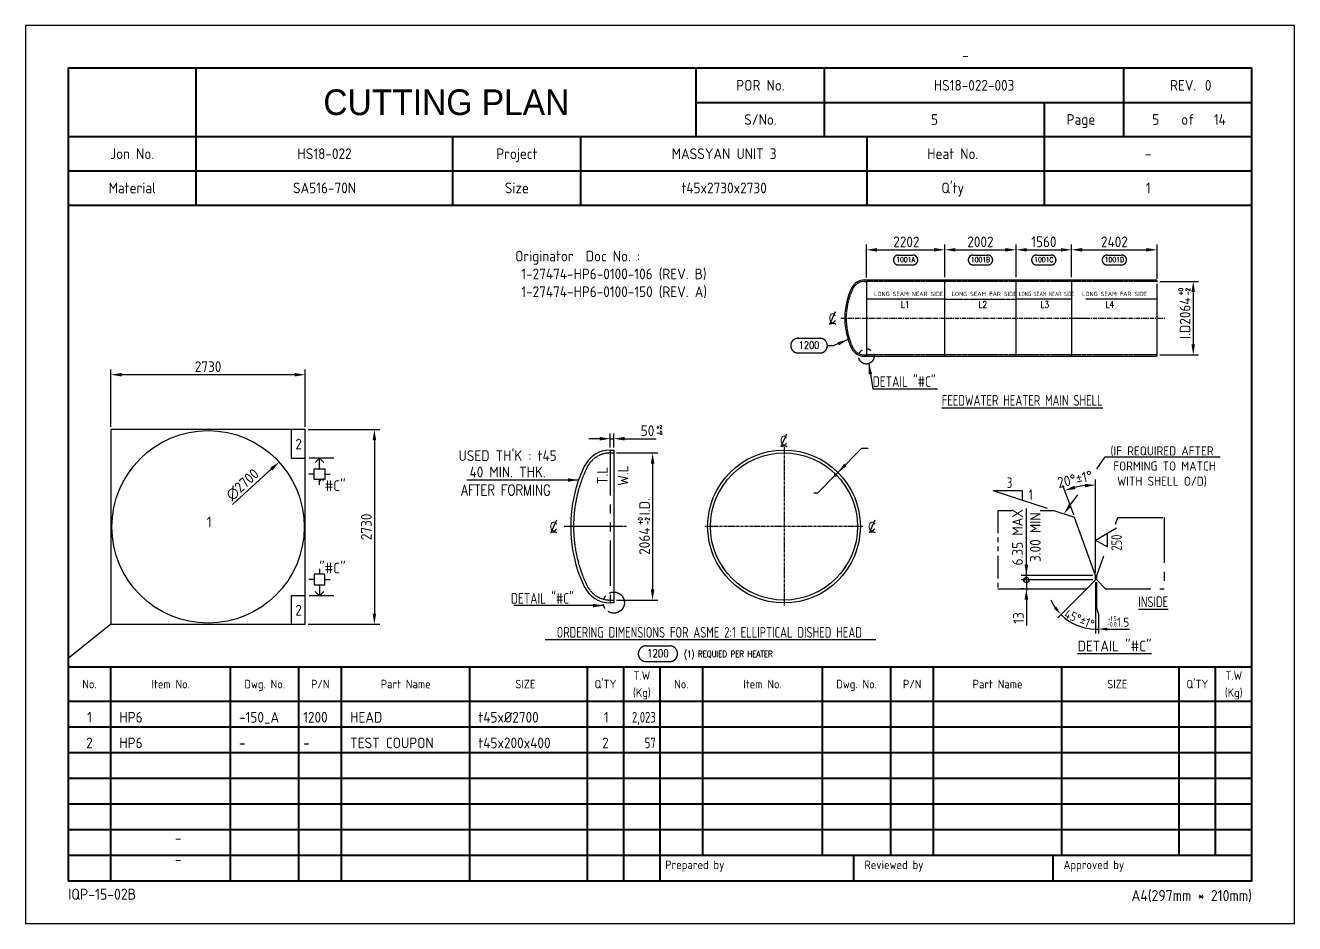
# Model space of a CAD drawing. Header units: millimetres. Extents: x -47360 to 661737, y -45870 to 354580.
# Drawn here: x 80000 to 97820, y 40000 to 52600 of the extents above; entities that cross this region are included whole.
import ezdxf
from ezdxf.enums import TextEntityAlignment as Align

# ---------------------------------------------------------------- set-up
doc = ezdxf.new("R2010")
doc.units = ezdxf.units.MM
doc.header["$LTSCALE"] = 10
for name, pattern in [('CENTER', [2, 1.25, -0.25, 0.25, -0.25]), ('CONT', [1, 1, 0]), ('DASHED', [0.75, 0.5, -0.25]), ('PHANTOM', [63.5, 31.75, -6.35, 6.35, -6.35, 6.35, -6.35])]:
    doc.linetypes.add(name, pattern=pattern)
for name, color, linetype in [('01_1  045xØ2700', 7, 'Continuous'), ('02_2  045x400x200', 7, 'Continuous'), ('11', 2, 'Continuous'), ('12', 1, 'CENTER'), ('13', 4, 'PHANTOM'), ('14', 3, 'DASHED'), ('15', 7, 'Continuous'), ('17', 7, 'Continuous'), ('GEN-ANN', 7, 'CONT'), ('GEN-TXT', 7, 'CONT'), ('N05_1  045x2730x2730', 7, 'Continuous'), ('T', 2, 'Continuous')]:
    doc.layers.add(name, color=color, linetype=linetype)
doc.layers.add('PAGE', color=9, linetype='Continuous', plot=False)
doc.layers.add('TITLE', color=15, linetype='Continuous', lineweight=40)
doc.styles.add('FRACTION', font='romans.shx', dxfattribs={"bigfont": 'FRACTION.shx'})
doc.styles.add('SIMPLEX', font='romans.shx', dxfattribs={"width": 0.8})
doc.styles.get("Standard").update_dxf_attribs({"font": 'isocp2.shx', "bigfont": 'whgtxt.shx'})
doc.dimstyles.new('ISO-25', dxfattribs={"dimscale": 60, "dimtxt": 2.5, "dimasz": 2.5, "dimexe": 1.25, "dimexo": 0.625, "dimtad": 1, "dimdec": 0, "dimdsep": 46, "dimtxsty": 'Standard', "dimcen": 2.5, "dimclrt": 2, "dimadec": 0, "dimazin": 0, "dimtfac": 1, "dimtdec": 0, "dimtmove": 0, "dimatfit": 3, "dimfxl": 1, "dimarcsym": 0})
doc.dimstyles.new('ISO-25 x2', dxfattribs={"dimscale": 60, "dimtxt": 2.5, "dimasz": 2.5, "dimexe": 1.25, "dimexo": 0.625, "dimtad": 1, "dimdec": 0, "dimlfac": 2, "dimdsep": 46, "dimtxsty": 'Standard', "dimcen": 2.5, "dimclrt": 2, "dimadec": 0, "dimazin": 0, "dimtfac": 1, "dimtdec": 0, "dimtmove": 0, "dimatfit": 3, "dimfxl": 1, "dimarcsym": 0})

# ---------------------------------------------------------------- blocks, each defined once
blk = doc.blocks.new('CP00')
at = {"layer": 'PAGE'}
blk.add_line((20, 70), (10, 62), dxfattribs=at)
blk.add_lwpolyline([(0, 0), (297, 0), (297, 210), (0, 210)], close=True, dxfattribs=at)
at = {"layer": 'TITLE'}
for p, q in [((40, 184), (40, 200)), ((157, 184), (157, 200)), ((10, 184), (287, 184)), ((10, 168), (287, 168)), ((10, 60), (287, 60)), ((148.5, 16), (287, 16))]:
    blk.add_line(p, q, dxfattribs=at)
at = {"layer": 'TITLE', "color": 8}
for p, q in [((187, 184), (187, 200)), ((257, 184), (257, 192)), ((40, 168), (40, 184)), ((130, 168), (130, 184)), ((238.5, 168), (238.5, 184)), ((10, 176), (287, 176)), ((20, 10), (20, 60)), ((48, 10), (48, 60)), ((64, 10), (64, 60)), ((74, 10), (74, 60)), ((104, 10), (104, 60)), ((131.5, 10), (131.5, 60)), ((140, 10), (140, 60)), ((158.5, 16), (158.5, 60)), ((186.5, 16), (186.5, 60)), ((202.5, 16), (202.5, 60)), ((212.5, 16), (212.5, 60)), ((242.5, 16), (242.5, 60)), ((270, 16), (270, 60)), ((278.5, 16), (278.5, 60)), ((10, 52), (287, 52)), ((10, 46), (287, 46)), ((10, 40), (287, 40)), ((10, 34), (287, 34)), ((10, 28), (287, 28)), ((10, 22), (287, 22)), ((10, 16), (148.5, 16)), ((193.8, 16), (193.8, 10)), ((240.4, 16), (240.4, 10))]:
    blk.add_line(p, q, dxfattribs=at)
at = {"layer": 'TITLE', "color": 9}
for p, q in [((257, 192), (257, 200)), ((157, 192), (287, 192)), ((238.5, 184), (238.5, 192)), ((100, 168), (100, 184)), ((197, 168), (197, 184)), ((148.5, 10), (148.5, 60))]:
    blk.add_line(p, q, dxfattribs=at)
at = {"layer": 'TITLE', "color": 15}
blk.add_lwpolyline([(10, 10), (287, 10), (287, 200), (10, 200)], close=True, dxfattribs=at)
at = {"layer": 'PAGE', "color": 2}
blk.add_attdef('ATT_NESTINGPLANNO', text='', height=2.5, dxfattribs=at).set_placement((220, 203), align=Align.MIDDLE_CENTER)
for tag, p in [('ATT_OWNERITEMNO', (35, 7.09)), ('ATT_PARTNAME', (35, 2.09))]:
    blk.add_attdef(tag, text='', height=2.5, dxfattribs=at).set_placement(p, align=Align.MIDDLE_LEFT)
at = {"layer": 'TITLE', "color": 2}
for s, height, p in [('POR No.', 2.5, (172, 196)), ('S/No.', 2.5, (172, 188)), ('Page', 2.5, (247, 188)), ('of', 2.5, (272, 188)), ('Jon No.', 2.5, (25, 180)), ('Project', 2.5, (115, 180)), ('Heat No.', 2.5, (217, 180)), ('-', 2.5, (262.75, 180)), ('Material', 2.5, (25, 172)), ('Size', 2.5, (115, 172)), ("Q'ty", 2.5, (217, 172)), ('No.', 2, (15, 56)), ('Item No.', 2, (34, 56)), ('Dwg. No.', 2, (56, 56)), ('P/N', 2, (69, 56)), ('Part Name', 2, (89, 56)), ('SIZE', 2, (117, 56)), ("Q'TY", 2, (135.75, 56)), ('T.W', 2, (144.25, 58)), ('No.', 2, (153.5, 56)), ('Item No.', 2, (172.5, 56)), ('Dwg. No.', 2, (194.5, 56)), ('P/N', 2, (207.5, 56)), ('Part Name', 2, (227.5, 56)), ('SIZE', 2, (255.5, 56)), ("Q'TY", 2, (274.25, 56)), ('T.W', 2, (282.75, 58)), ('(Kg)', 2, (144.25, 54)), ('(Kg)', 2, (282.75, 54))]:
    blk.add_text(s, height=height, dxfattribs=at).set_placement(p, align=Align.MIDDLE_CENTER)
blk.add_text('REV.', height=2.5, dxfattribs=at).set_placement((274, 196), align=Align.MIDDLE_RIGHT)
blk.add_text('0', height=2.5, dxfattribs=at).set_placement((276, 196), align=Align.MIDDLE_LEFT)
for s, height, p in [('Prepared by', 2, (149.73, 12.75)), ('Reviewed by', 2, (196.33, 12.75)), ('Approved by', 2, (242.93, 12.75)), ('IQP-15-02B', 2.594, (10, 5.57))]:
    blk.add_text(s, height=height, dxfattribs=at).set_placement(p)
blk.add_text('A4(297mm * 210mm)', height=2.5936, dxfattribs=at).set_placement((287, 5.26), align=Align.RIGHT)
at = {"layer": 'TITLE', "color": 3, "insert": (98.5, 192), "char_height": 6, "width": 59.896, "attachment_point": 5}
blk.add_mtext('{\\fHYHeadLine-Medium|b0|i0|c129|p18;CUTTING PLAN}', dxfattribs=at)
at = {"layer": 'TITLE', "color": 2}
for tag, height, p in [('ATT_PORNO', 2.5, (222, 196)), ('ATT_CUTTINGPLANNO', 2.5, (212.75, 188)), ('ATT_PAGENO', 2.5, (264.5, 188)), ('ATT_PAGESUBTOTAL', 2.5, (279.5, 188)), ('ATT_WONO', 2.5, (70, 180)), ('ATT_PROJECT', 2.5, (163.5, 180)), ('ATT_PORWEIGHT', 2, (278.5, 89)), ('ATT_NETWEIGHT', 2, (278.5, 83)), ('ATT_SAVEWEIGHT', 2, (278.5, 77)), ('ATT_SCRAPWEIGHT', 2, (278.5, 71)), ('ATT_CUTTING', 2, (278.5, 65))]:
    blk.add_attdef(tag, text='', height=height, dxfattribs=at).set_placement(p, align=Align.MIDDLE_CENTER)
at = {"layer": 'TITLE', "color": 3}
for tag, p in [('ATT_MATERIAL', (70, 172)), ('ATT_SIZE', (163.5, 172)), ('ATT_QTY', (262.75, 172))]:
    blk.add_attdef(tag, text='', height=2.5, dxfattribs=at).set_placement(p, align=Align.MIDDLE_CENTER)
blk = doc.blocks.new('*D108')
at = {"color": 0, "lineweight": -2, "transparency": 16777216}
blk.add_line((82909, 45878), (83452, 46374), dxfattribs=at)
at = {"color": 0, "transparency": 16777216}
blk.add_solid([(83435, 46392), (83469, 46355), (83563, 46475)], dxfattribs=at)
at = {"layer": 'Defpoints', "color": 0, "transparency": 16777216}
for p in [(83563, 46475), (81567, 44655)]:
    blk.add_point(p, dxfattribs=at)
at = {"color": 2, "transparency": 16777216, "insert": (83049, 46158), "char_height": 150, "attachment_point": 5, "rotation": 42.3584}
blk.add_mtext('∅2700', dxfattribs=at)
blk = doc.blocks.new('$CL')
at = {"layer": 'GEN-TXT', "color": 2, "linetype": 'CONT'}
blk.add_line((0.031, 0.069), (-0.031, -0.069), dxfattribs=at)
blk.add_arc((0.003, -0.131), 0.0703, 61.7604, 118.2396, dxfattribs=at)
at = {"layer": 'GEN-TXT', "color": 2, "linetype": 'CONT', "style": 'FRACTION'}
blk.add_text('C', height=0.0938, dxfattribs=at).set_placement((0, 0), align=Align.MIDDLE)
blk = doc.blocks.new('$PNBR')
at = {"layer": 'GEN-ANN', "color": 7, "linetype": 'CONT'}
for p, q in [((0.125, 0.125), (0.5, 0.125)), ((0.125, -0.125), (0.5, -0.125))]:
    blk.add_line(p, q, dxfattribs=at)
for centre, start, end in [((0.125, 0), 90, 270), ((0.5, 0), 270, 90)]:
    blk.add_arc(centre, 0.125, start, end, dxfattribs=at)
at = {"layer": 'GEN-ANN', "color": 7, "linetype": 'CONT', "style": 'FRACTION'}
blk.add_attdef('PNB', text='', height=0.0938, dxfattribs=at).set_placement((0.313, -0.046), align=Align.CENTER)
blk = doc.blocks.new('*D198')
at = {"color": 0, "lineweight": -2, "transparency": 16777216}
for p, q in [((91807, 49064), (91807, 49527)), ((91957, 49452), (92758, 49452)), ((92908, 49066), (92908, 49527))]:
    blk.add_line(p, q, dxfattribs=at)
at = {"color": 0, "transparency": 16777216}
for points in [[(91957, 49477), (91957, 49427), (91807, 49452)], [(92758, 49477), (92758, 49427), (92908, 49452)]]:
    blk.add_solid(points, dxfattribs=at)
at = {"layer": 'Defpoints', "color": 0, "transparency": 16777216}
for p in [(92908, 49452), (91807, 49026), (92908, 49029)]:
    blk.add_point(p, dxfattribs=at)
at = {"color": 2, "transparency": 16777216, "insert": (92369, 49564), "char_height": 150, "attachment_point": 5}
blk.add_mtext('2202', dxfattribs=at)
blk = doc.blocks.new('*D199')
at = {"color": 0, "lineweight": -2, "transparency": 16777216}
for p, q in [((92908, 49066), (92908, 49527)), ((93058, 49452), (93759, 49452)), ((93909, 49066), (93909, 49527))]:
    blk.add_line(p, q, dxfattribs=at)
at = {"color": 0, "transparency": 16777216}
for points in [[(93058, 49477), (93058, 49427), (92908, 49452)], [(93759, 49477), (93759, 49427), (93909, 49452)]]:
    blk.add_solid(points, dxfattribs=at)
at = {"layer": 'Defpoints', "color": 0, "transparency": 16777216}
for p in [(93909, 49452), (92908, 49029), (93909, 49029)]:
    blk.add_point(p, dxfattribs=at)
at = {"color": 2, "transparency": 16777216, "insert": (93409, 49564), "char_height": 150, "attachment_point": 5}
blk.add_mtext('2002', dxfattribs=at)
blk = doc.blocks.new('*D200')
at = {"color": 0, "lineweight": -2, "transparency": 16777216}
for p, q in [((93909, 49066), (93909, 49527)), ((94059, 49452), (94539, 49452)), ((94689, 49066), (94689, 49527))]:
    blk.add_line(p, q, dxfattribs=at)
at = {"color": 0, "transparency": 16777216}
for points in [[(94059, 49477), (94059, 49427), (93909, 49452)], [(94539, 49477), (94539, 49427), (94689, 49452)]]:
    blk.add_solid(points, dxfattribs=at)
at = {"layer": 'Defpoints', "color": 0, "transparency": 16777216}
for p in [(94689, 49452), (93909, 49029), (94689, 49029)]:
    blk.add_point(p, dxfattribs=at)
at = {"color": 2, "transparency": 16777216, "insert": (94299, 49564), "char_height": 150, "attachment_point": 5}
blk.add_mtext('1560', dxfattribs=at)
blk = doc.blocks.new('*D196')
at = {"color": 0, "lineweight": -2, "transparency": 16777216}
for p, q in [((95928, 49009), (96471, 49009)), ((96396, 48859), (96396, 48127)), ((95928, 47977), (96471, 47977))]:
    blk.add_line(p, q, dxfattribs=at)
at = {"color": 0, "transparency": 16777216}
for points in [[(96371, 48859), (96421, 48859), (96396, 49009)], [(96371, 48127), (96421, 48127), (96396, 47977)]]:
    blk.add_solid(points, dxfattribs=at)
at = {"layer": 'Defpoints', "color": 0, "transparency": 16777216}
for p in [(95890, 49009), (95890, 47977), (96396, 47977)]:
    blk.add_point(p, dxfattribs=at)
at = {"color": 2, "transparency": 16777216, "insert": (96282, 48493), "char_height": 150, "attachment_point": 5, "rotation": 90}
blk.add_mtext('I.D2064', dxfattribs=at)
blk = doc.blocks.new('*D197')
at = {"color": 0, "lineweight": -2, "transparency": 16777216}
for p, q in [((94689, 49066), (94689, 49527)), ((94839, 49452), (95740, 49452)), ((95890, 49047), (95890, 49527))]:
    blk.add_line(p, q, dxfattribs=at)
at = {"color": 0, "transparency": 16777216}
for points in [[(94839, 49477), (94839, 49427), (94689, 49452)], [(95740, 49477), (95740, 49427), (95890, 49452)]]:
    blk.add_solid(points, dxfattribs=at)
at = {"layer": 'Defpoints', "color": 0, "transparency": 16777216}
for p in [(95890, 49452), (94689, 49029), (95890, 49010)]:
    blk.add_point(p, dxfattribs=at)
at = {"color": 2, "transparency": 16777216, "insert": (95290, 49564), "char_height": 150, "attachment_point": 5}
blk.add_mtext('2402', dxfattribs=at)
blk = doc.blocks.new('*D201')
at = {"color": 0, "lineweight": -2, "transparency": 16777216}
for p, q in [((88212, 46680), (88212, 46877)), ((88262, 46680), (88262, 46877)), ((88062, 46802), (87912, 46802)), ((88212, 46802), (88262, 46802)), ((88412, 46802), (88855, 46802))]:
    blk.add_line(p, q, dxfattribs=at)
at = {"color": 0, "transparency": 16777216}
for points in [[(88062, 46827), (88062, 46777), (88212, 46802)], [(88412, 46827), (88412, 46777), (88262, 46802)]]:
    blk.add_solid(points, dxfattribs=at)
at = {"layer": 'Defpoints', "color": 0, "transparency": 16777216}
for p in [(88212, 46802), (88212, 46642), (88262, 46642)]:
    blk.add_point(p, dxfattribs=at)
at = {"color": 2, "transparency": 16777216, "insert": (88735, 46915), "char_height": 150, "attachment_point": 5}
blk.add_mtext('50', dxfattribs=at)
blk = doc.blocks.new('*D202')
at = {"color": 0, "lineweight": -2, "transparency": 16777216}
for p, q in [((88300, 46602), (88881, 46602)), ((88806, 46452), (88806, 44688)), ((88300, 44538), (88881, 44538))]:
    blk.add_line(p, q, dxfattribs=at)
at = {"color": 0, "transparency": 16777216}
for points in [[(88781, 46452), (88831, 46452), (88806, 46602)], [(88781, 44688), (88831, 44688), (88806, 44538)]]:
    blk.add_solid(points, dxfattribs=at)
at = {"layer": 'Defpoints', "color": 0, "transparency": 16777216}
for p in [(88262, 46602), (88262, 44538), (88806, 44538)]:
    blk.add_point(p, dxfattribs=at)
at = {"color": 2, "transparency": 16777216, "insert": (88693, 45570), "char_height": 150, "attachment_point": 5, "rotation": 90}
blk.add_mtext('2064  I.D.', dxfattribs=at)
blk = doc.blocks.new('*D203')
at = {"color": 0, "lineweight": -2, "transparency": 16777216}
for p, q in [((81200, 46967), (81200, 47775)), ((83930, 46967), (83930, 47775)), ((83780, 47700), (81350, 47700))]:
    blk.add_line(p, q, dxfattribs=at)
at = {"color": 0, "transparency": 16777216}
for points in [[(81350, 47725), (81350, 47675), (81200, 47700)], [(83780, 47725), (83780, 47675), (83930, 47700)]]:
    blk.add_solid(points, dxfattribs=at)
at = {"layer": 'Defpoints', "color": 0, "transparency": 16777216}
for p in [(81200, 47700), (81200, 46930), (83930, 46930)]:
    blk.add_point(p, dxfattribs=at)
at = {"color": 2, "transparency": 16777216, "insert": (82565, 47813), "char_height": 150, "attachment_point": 5}
blk.add_mtext('2730', dxfattribs=at)
blk = doc.blocks.new('*D204')
at = {"color": 0, "lineweight": -2, "transparency": 16777216}
for p, q in [((83968, 46930), (84975, 46930)), ((84900, 46780), (84900, 44350)), ((83968, 44200), (84975, 44200))]:
    blk.add_line(p, q, dxfattribs=at)
at = {"color": 0, "transparency": 16777216}
for points in [[(84875, 46780), (84925, 46780), (84900, 46930)], [(84875, 44350), (84925, 44350), (84900, 44200)]]:
    blk.add_solid(points, dxfattribs=at)
at = {"layer": 'Defpoints', "color": 0, "transparency": 16777216}
for p in [(83930, 46930), (83930, 44200), (84900, 44200)]:
    blk.add_point(p, dxfattribs=at)
at = {"color": 2, "transparency": 16777216, "insert": (84787, 45565), "char_height": 150, "attachment_point": 5, "rotation": 90}
blk.add_mtext('2730', dxfattribs=at)
blk = doc.blocks.new('_Small')
at = {"color": 0, "linetype": 'ByBlock', "lineweight": -2}
blk.add_circle((0, 0), 0.25, dxfattribs=at)
blk = doc.blocks.new('*D284')
at = {"color": 0, "lineweight": -2, "transparency": 16777216}
for p, q in [((94054, 45034), (94054, 45184)), ((94989, 44884), (93979, 44884)), ((94989, 44821), (93979, 44821)), ((94054, 44821), (94054, 44884)), ((94054, 44821), (94054, 44671))]:
    blk.add_line(p, q, dxfattribs=at)
at = {"color": 0, "transparency": 16777216}
blk.add_solid([(94029, 45034), (94079, 45034), (94054, 44884)], dxfattribs=at)
at = {"layer": 'Defpoints', "color": 0, "transparency": 16777216}
for p in [(94054, 44884), (95026, 44884), (95026, 44821)]:
    blk.add_point(p, dxfattribs=at)
at = {"color": 0, "lineweight": -2, "transparency": 16777216, "xscale": 150, "yscale": 150, "zscale": 150, "rotation": 90}
blk.add_blockref('_Small', (94054, 44821), dxfattribs=at)
blk = doc.blocks.new('*D285')
at = {"color": 0, "lineweight": -2, "transparency": 16777216}
for p, q in [((94054, 44821), (94054, 44971)), ((94989, 44821), (93979, 44821)), ((94054, 44821), (94054, 44696)), ((94024, 44696), (93979, 44696)), ((94054, 44546), (94054, 44180))]:
    blk.add_line(p, q, dxfattribs=at)
at = {"color": 0, "transparency": 16777216}
blk.add_solid([(94029, 44546), (94079, 44546), (94054, 44696)], dxfattribs=at)
at = {"layer": 'Defpoints', "color": 0, "transparency": 16777216}
for p in [(95026, 44821), (94054, 44696), (94062, 44696)]:
    blk.add_point(p, dxfattribs=at)
at = {"color": 2, "transparency": 16777216, "insert": (93942, 44288), "char_height": 150, "attachment_point": 5, "rotation": 90}
blk.add_mtext('13', dxfattribs=at)
blk = doc.blocks.new('_None')
blk = doc.blocks.new('*D286')
at = {"color": 0, "lineweight": -2, "transparency": 16777216}
for p, q in [((95026, 44922), (95026, 46228)), ((94718, 45732), (94567, 46147))]:
    blk.add_line(p, q, dxfattribs=at)
blk.add_arc((95026, 44884), 1269, 96.7786, 103.2214, dxfattribs=at)
at = {"color": 0, "transparency": 16777216}
for points in [[(94875, 46169), (94878, 46119), (95026, 46153)], [(94743, 46095), (94729, 46143), (94592, 46076)]]:
    blk.add_solid(points, dxfattribs=at)
at = {"layer": 'Defpoints', "color": 0, "transparency": 16777216}
for p in [(94879, 46144), (94730, 45697), (95026, 44884), (95026, 44884), (95026, 44821)]:
    blk.add_point(p, dxfattribs=at)
at = {"color": 2, "transparency": 16777216, "insert": (94735, 46234), "char_height": 150, "attachment_point": 5, "rotation": 12.1757}
blk.add_mtext('20°%%P1%%D', dxfattribs=at)

msp = doc.modelspace()

# ---------------------------------------------------------------- hatches: boundary and pattern name
at = {"layer": '15'}
h = msp.add_hatch(color=256, dxfattribs=at)
h.paths.add_polyline_path([(91354.86, 46274.18), (91365.76, 46314.86, -0.00304812), (91380.74, 46300.06)])
h.paths.add_polyline_path([(91354.86, 46274.18), (91380.74, 46300.06, -0.00304812), (91395.54, 46285.08)])

# ---------------------------------------------------------------- linework, layer by layer
for p, q in [((84330.23, 46530), (83984.95, 46530)), ((91744.84, 46668.69), (91834.46, 46668.69)), ((94054.35, 45184.37), (94054.35, 45824.62)), ((95026.15, 44788.99), (95026.15, 44068.33)), ((95038.9, 44788.99), (95038.9, 44428.66)), ((84330.23, 44600), (83984.95, 44600)), ((94897.36, 44692.08), (94494.03, 44288.74)), ((95038.9, 44428.66), (95064.4, 44337.72)), ((95064.4, 44337.72), (95064.4, 44068.33)), ((95026.15, 44132.08), (95064.4, 44132.08)), ((95191.9, 44132.08), (95503.18, 44132.08))]:
    msp.add_line(p, q)
for points in [[(95042.11, 46381.67), (95161.28, 46545.58), (96776.58, 46545.58)], [(94668.5, 45867.83), (94775.74, 46015.32)]]:
    msp.add_lwpolyline(points)
for start, end in [(203.757914, 214.378957), (225, 270)]:
    msp.add_arc((95026.15, 44820.87), 688.79, start, end)
for points in [[(94648.28, 45882.53), (94580.29, 45746.5), (94688.72, 45853.13)], [(94441.33, 44418.36), (94474.03, 44445.5), (94539.1, 44333.82)], [(95191.9, 44153.33), (95191.9, 44110.83), (95064.4, 44132.08)]]:
    msp.add_solid(points)
at = {"layer": '01_1  045xØ2700'}
msp.add_circle((82565, 45565), 1350, dxfattribs=at)
at = {"layer": '02_2  045x400x200'}
for points in [[(83930, 46930), (83730, 46930), (83730, 46530), (83930, 46530)], [(83930, 44600), (83730, 44600), (83730, 44200), (83930, 44200)]]:
    msp.add_lwpolyline(points, close=True, dxfattribs=at)
at = {"layer": '11', "color": 3}
for p, q in [((91782.27, 49028.94), (91807.27, 49028.94)), ((91807.27, 49028.94), (91807.27, 47956.94)), ((91807.27, 49028.94), (95882.38, 49028.94)), ((92908.27, 47956.94), (92908.27, 49028.94)), ((93909.27, 47956.94), (93909.27, 49028.94)), ((94689.23, 49028.94), (94689.23, 47956.94)), ((92908.27, 48759.69), (91807.27, 48759.69)), ((94689.23, 48759.69), (93909.27, 48759.69)), ((91807.27, 47956.94), (91782.27, 47956.94)), ((95882.38, 47956.94), (91807.27, 47956.94)), ((88212.14, 46642.32), (88262.14, 46642.32)), ((88262.14, 46642.32), (88262.14, 44498.32)), ((93653.55, 45795.87), (93852.36, 45795.87)), ((94247.2, 45795.87), (94430.26, 45795.87)), ((94730.33, 45697.14), (94430.26, 45795.87)), ((95026.15, 44884.37), (94730.33, 45697.14)), ((94901.15, 44695.87), (95026.15, 44820.87)), ((95026.15, 44820.87), (95026.15, 44884.37)), ((93653.55, 44695.87), (94901.15, 44695.87)), ((88262.14, 44498.32), (88212.14, 44498.32))]:
    msp.add_line(p, q, dxfattribs=at)
at = {"layer": '11'}
for p, q in [((95883.67, 49018.44), (95882.38, 49028.94)), ((95888.07, 49010.82), (95883.67, 49018.44)), ((95883.67, 47967.44), (95882.38, 47956.94)), ((95888.07, 47975.05), (95883.67, 47967.44)), ((91939.77, 43978.81), (87299.63, 43978.81))]:
    msp.add_line(p, q, dxfattribs=at)
at = {"layer": '11', "color": 3}
for radius in [1072, 1032]:
    msp.add_circle((90651.01, 45570.32), radius, dxfattribs=at)
for centre, radius, start, end in [((91783.19, 48824.36), 204.58, 90.286112, 153.821354), ((92484.57, 48492.94), 980.3, 154.524591, 205.475409), ((91783.19, 48161.52), 204.58, 206.178654, 269.71388), ((88213.98, 46233.17), 409.16, 90.286112, 153.821354), ((89616.74, 45570.32), 1960.6, 154.524591, 205.475409), ((88213.98, 44907.48), 409.16, 206.178654, 269.71388)]:
    msp.add_arc(centre, radius, start, end, dxfattribs=at)
at = {"layer": '11'}
for centre, start, end in [((95890.23, 49012.07), 210, 270), ((95890.23, 47973.8), 90, 150)]:
    msp.add_arc(centre, 2.5, start, end, dxfattribs=at)
at = {"layer": '12', "ltscale": 5}
for p, q in [((91448.05, 48492.94), (94886.31, 48492.94)), ((94686.31, 48492.94), (95996.98, 48492.94))]:
    msp.add_line(p, q, dxfattribs=at)
at = {"layer": '12', "ltscale": 3}
for p, q in [((90651.01, 46682.08), (90651.01, 44458.57)), ((88438.26, 45570.32), (87563.05, 45570.32)), ((88355.42, 45570.32), (87563.05, 45570.32)), ((91762.76, 45570.32), (89539.25, 45570.32))]:
    msp.add_line(p, q, dxfattribs=at)
at = {"layer": '13', "ltscale": 2}
for p, q in [((88212.14, 46642.32), (88212.14, 44498.32)), ((95303.26, 45604.49), (95336.98, 45697.14)), ((95336.98, 45697.14), (95990.42, 45697.14)), ((95990.42, 45697.14), (95990.42, 44695.87)), ((95041.15, 44884.37), (95141.32, 45159.57)), ((95166.15, 44695.87), (95041.15, 44820.87)), ((95166.15, 44695.87), (95990.42, 44695.87))]:
    msp.add_line(p, q, dxfattribs=at)
at = {"layer": '13'}
for p, q in [((93653.55, 45795.87), (93653.55, 44695.87)), ((95041.15, 44820.87), (95041.15, 44884.37))]:
    msp.add_line(p, q, dxfattribs=at)
for centre, radius in [((91807.27, 47956.94), 107.08), ((88262.14, 44502.59, 75367588343), 148.26)]:
    msp.add_circle(centre, radius, dxfattribs=at)
at = {"layer": '14', "color": 6, "ltscale": 2}
for p, q in [((91782.27, 49008.94), (91807.27, 49008.94)), ((95890.23, 49008.94), (91807.27, 49008.94)), ((92908.27, 48759.69), (93909.27, 48759.69)), ((91782.27, 47976.94), (91807.27, 47976.94)), ((95890.23, 47976.94), (91807.02, 47976.94))]:
    msp.add_line(p, q, dxfattribs=at)
at = {"layer": '14', "ltscale": 200}
for p, q in [((95890.23, 47976.3), (95890.23, 49009.57)), ((95890.23, 48759.69), (94689.23, 48759.69))]:
    msp.add_line(p, q, dxfattribs=at)
at = {"layer": '14', "color": 6}
for p, q in [((88212.14, 46602.32), (88262.14, 46602.32)), ((88212.14, 46602.32), (88262.14, 46602.32)), ((88212.14, 44538.32), (88262.14, 44538.32)), ((88212.14, 44538.32), (88262.14, 44538.32))]:
    msp.add_line(p, q, dxfattribs=at)
at = {"layer": '14', "color": 6, "ltscale": 2}
for centre, radius, start, end in [((91783.19, 48824.36), 184.58, 90.286501, 153.753531), ((92484.57, 48492.94), 960.3, 154.524591, 205.475409), ((91783.19, 48161.52), 184.58, 206.246469, 269.713499)]:
    msp.add_arc(centre, radius, start, end, dxfattribs=at)
at = {"layer": '14', "color": 6}
for centre, radius, start, end in [((88213.99, 46233.16), 369.17, 90.286501, 153.753531), ((89616.74, 45570.32), 1920.6, 154.524591, 205.475409), ((88213.99, 44907.49), 369.17, 206.246469, 269.713499)]:
    msp.add_arc(centre, radius, start, end, dxfattribs=at)
at = {"layer": '15'}
for p, q in [((91259.85, 48107.72, -35480272.84), (91350.59, 48107.72, -35480272.84)), ((91406.62, 46325.94), (91119.67, 46038.98)), ((91365.76, 46314.86), (91354.86, 46274.18)), ((91395.54, 46285.08), (91354.86, 46274.18)), ((94001.42, 46069.12), (93587.78, 46069.12)), ((94350.96, 45821.15), (93587.78, 46069.12)), ((94001.42, 45934.72), (94001.42, 46069.12)), ((95026.15, 45380.45), (95321.35, 45550.88)), ((95194.96, 45282.99), (95194.96, 45477.91)), ((95026.15, 45380.45), (95194.96, 45282.99))]:
    msp.add_line(p, q, dxfattribs=at)
at = {"layer": '17'}
msp.add_line((91119.67, 46038.98), (91067.67, 46038.98), dxfattribs=at)
at = {"layer": 'N05_1  045x2730x2730', "color": 3}
msp.add_lwpolyline([(83930, 44200), (83930, 46930), (81200, 46930), (81200, 44200)], close=True, dxfattribs=at)
at = {"layer": 'T'}
for p, q in [((84130.12, 46380), (84130.12, 46530)), ((84055.12, 46305), (83980.12, 46305)), ((84130.12, 46155), (84130.12, 46230)), ((84205.12, 46305), (84280.12, 46305)), ((84130.12, 44975), (84130.12, 44900)), ((84055.12, 44825), (83980.12, 44825)), ((84130.12, 44750), (84130.12, 44600)), ((84205.12, 44825), (84280.12, 44825))]:
    msp.add_line(p, q, dxfattribs=at)
for points in [[(84190.12, 46470), (84130.12, 46530), (84070.12, 46470)], [(84190.12, 44660), (84130.12, 44600), (84070.12, 44660)]]:
    msp.add_lwpolyline(points, dxfattribs=at)
for points in [[(84205.12, 46230), (84055.12, 46230), (84055.12, 46380), (84205.12, 46380)], [(84205.12, 44900), (84055.12, 44900), (84055.12, 44750), (84205.12, 44750)]]:
    msp.add_lwpolyline(points, close=True, dxfattribs=at)

# ---------------------------------------------------------------- block references
ref = msp.add_blockref('CP00', (80000, 40000), dxfattribs=dict(xscale=60, yscale=60, zscale=60))
ref.add_attrib('ATT_WONO', 'HS18-022', dxfattribs={"layer": 'TITLE', "color": 2, "height": 150}).set_placement((84200, 50800), align=Align.MIDDLE_CENTER)
ref.add_attrib('ATT_PROJECT', 'MASSYAN UNIT 3', dxfattribs={"layer": 'TITLE', "color": 2, "height": 150}).set_placement((89810, 50800), align=Align.MIDDLE_CENTER)
ref.add_attrib('ATT_PORNO', 'HS18-022-003', dxfattribs={"layer": 'TITLE', "color": 2, "height": 150}).set_placement((93320, 51760), align=Align.MIDDLE_CENTER)
ref.add_attrib('ATT_OWNERITEMNO', '-', dxfattribs={"layer": 'PAGE', "color": 2, "height": 150}).set_placement((82100, 41200), align=Align.MIDDLE_LEFT)
ref.add_attrib('ATT_PARTNAME', '-', dxfattribs={"layer": 'PAGE', "color": 2, "height": 150}).set_placement((82100, 40900), align=Align.MIDDLE_LEFT)
ref.add_attrib('ATT_MATERIAL', 'SA516-70N', dxfattribs={"layer": 'TITLE', "color": 3, "height": 150}).set_placement((84200, 50320), align=Align.MIDDLE_CENTER)
ref.add_attrib('ATT_SIZE', 't45x2730x2730', dxfattribs={"layer": 'TITLE', "color": 3, "height": 150}).set_placement((89810, 50320), align=Align.MIDDLE_CENTER)
ref.add_attrib('ATT_QTY', '1', dxfattribs={"layer": 'TITLE', "color": 3, "height": 150}).set_placement((95765, 50320), align=Align.MIDDLE_CENTER)
ref.add_attrib('ATT_NESTINGPLANNO', '-', dxfattribs={"layer": 'PAGE', "color": 2, "height": 150}).set_placement((93200, 52180), align=Align.MIDDLE_CENTER)
ref.add_attrib('ATT_CUTTINGPLANNO', '5', dxfattribs={"layer": 'TITLE', "color": 2, "height": 150}).set_placement((92765, 51280), align=Align.MIDDLE_CENTER)
ref.add_attrib('ATT_PAGENO', '5', dxfattribs={"layer": 'TITLE', "color": 2, "height": 150}).set_placement((95870, 51280), align=Align.MIDDLE_CENTER)
ref.add_attrib('ATT_PAGESUBTOTAL', '14', dxfattribs={"layer": 'TITLE', "color": 2, "height": 150}).set_placement((96770, 51280), align=Align.MIDDLE_CENTER)
at = {"layer": '15'}
ref = msp.add_blockref('$PNBR', (92186.77, 49309.29), dxfattribs=dict(at, xscale=548.7975689143431, yscale=548.7975689143431, zscale=548.7975689143431))
ref.add_attrib('PNB', '1001A', dxfattribs={"layer": '11', "height": 70, "style": 'FRACTION', "width": 0.8}).set_placement((92358.27, 49278.88), align=Align.CENTER)
ref = msp.add_blockref('$PNBR', (93237.77, 49309.29), dxfattribs=dict(at, xscale=548.7975689143431, yscale=548.7975689143431, zscale=548.7975689143431))
ref.add_attrib('PNB', '1001B', dxfattribs={"layer": '11', "height": 70, "style": 'FRACTION', "width": 0.8}).set_placement((93409.27, 49278.88), align=Align.CENTER)
ref = msp.add_blockref('$PNBR', (94127.25, 49309.29), dxfattribs=dict(at, xscale=548.7975689143431, yscale=548.7975689143431, zscale=548.7975689143431))
ref.add_attrib('PNB', '1001C', dxfattribs={"layer": '11', "height": 70, "style": 'FRACTION', "width": 0.8}).set_placement((94298.75, 49278.88), align=Align.CENTER)
ref = msp.add_blockref('$PNBR', (95117.73, 49309.29), dxfattribs=dict(at, xscale=548.7975689143431, yscale=548.7975689143431, zscale=548.7975689143431))
ref.add_attrib('PNB', '1001D', dxfattribs={"layer": '11', "height": 70, "style": 'FRACTION', "width": 0.8}).set_placement((95289.23, 49278.88), align=Align.CENTER)
for p, xscale, yscale, zscale in [((91331.43, 48494.58), 1280, 1280, 1280), ((90647.74, 46777.46), 1280, 1280, 1280), ((87415.93, 45570.32), 1280, 1280, 1280), ((91885.78, 45571.31), 1279.999999999999, 1279.999999999999, 1279.999999999999)]:
    msp.add_blockref('$CL', p, dxfattribs=dict(at, xscale=xscale, yscale=yscale, zscale=zscale))
ref = msp.add_blockref('$PNBR', (90745.35, 48107.72, -35480272.84), dxfattribs=dict(at, xscale=823.1963533715145, yscale=823.1963533715145, zscale=823.1963533715145))
ref.add_attrib('PNB', '1200', dxfattribs={"layer": '11', "color": 3, "height": 105, "style": 'FRACTION', "width": 0.8}).set_placement((91002.6, 48062.1, -35480272.84), align=Align.CENTER)
ref = msp.add_blockref('$PNBR', (88605.07, 43785.5), dxfattribs=dict(at, xscale=881.9960958425825, yscale=881.9960958425825, zscale=881.9960958425825))
ref.add_attrib('PNB', '1200', dxfattribs={"layer": '11', "height": 110.25, "style": 'FRACTION', "width": 0.8}).set_placement((88880.69, 43736.63), align=Align.CENTER)

# ---------------------------------------------------------------- texts
at = {"color": 2}
for s, height, width, p in [('DETAIL "#C"', 150, 0.85, (91896.92, 47528.86)), ('%%UFEEDWATER HEATER MAIN SHELL', 150, 0.8, (92866.81, 47265.21, 70960545.69)), ('3', 150, 0.8, (93779.96, 46109.98)), ('1', 150, 0.8, (94088.31, 45940.54)), ('DETAIL "#C"', 150, 0.85, (86816.68, 44486.13, 75367588343)), ('-0.8', 63.75, 0.8, (95187.53, 44166.32)), ('+1.5', 63.75, 0.8, (95195.62, 44245.6))]:
    msp.add_text(s, height=height, dxfattribs=dict(at, width=width)).set_placement(p)
at = {"color": 2, "style": 'SIMPLEX', "width": 0.8}
for s, p in [('+2', (88857.16, 46941.38)), ('-0', (88857.16, 46861.38))]:
    msp.add_text(s, height=48, dxfattribs=at).set_placement(p)
at = {"color": 2, "width": 0.8}
msp.add_text('250', height=150, rotation=90, dxfattribs=at).set_placement((95394.4, 45231.08))
for s, p in [('%%UINSIDE', (95834.69, 44514.11)), ('ORDERING DIMENSIONS FOR ASME 2:1 ELLIPTICAL DISHED HEAD', (89602.14, 44085.97))]:
    msp.add_text(s, height=150, dxfattribs=at).set_placement(p, align=Align.MIDDLE_CENTER)
at = {"color": 2}
msp.add_text('%%UDETAIL "#C"', height=150, dxfattribs=at).set_placement((94773.18, 43819.97))
at = {"color": 2, "attachment_point": 5}
for s, insert, char_height in [('(IF REQUIRED AFTER\\P FORMING TO MATCH \\PWITH SHELL O/D)', (95958.17, 46412.34), 127.5), ("USED TH'K : t45", (86770.45, 46564.3), 150), ('40 MIN. THK.', (86770.45, 46334.72), 150), ('1.5', (95411.29, 44227.7), 127.5)]:
    msp.add_mtext(s, dxfattribs=dict(at, insert=insert, char_height=char_height))
for s, insert, char_height, rotation in [('T.L', (88099.64, 46284.87), 150, 90), ('W.L', (88389.19, 46284.87), 150, 90), ('6.35 MAX\\P3.00 MIN', (94054.35, 45420), 150, 90), ('45°%%P1%%D', (94799.16, 44272.85), 127.5, 337.5)]:
    msp.add_mtext(s, dxfattribs=dict(at, insert=insert, char_height=char_height, rotation=rotation))
at = {"layer": '11', "style": 'SIMPLEX', "width": 0.85}
for s, p in [('L1', (92293.98, 48639.96, 70960545.69)), ('L2', (93381.55, 48639.96, 70960545.69)), ('L3', (94252.28, 48639.96, 70960545.69)), ('L4', (95166.17, 48639.96, 70960545.69))]:
    msp.add_text(s, height=90, dxfattribs=at).set_placement(p)
at = {"layer": '15', "color": 2}
for s, p in [('LONG SEAM NEAR SIDE', (91915.19, 48803.1, 70960545.69)), ('LONG SEAM FAR SIDE', (93002.76, 48803.1, 70960545.69)), ('LONG SEAM FAR SIDE', (94835.55, 48803.1, 70960545.69))]:
    msp.add_text(s, height=60, dxfattribs=at).set_placement(p)
at = {"layer": '15', "color": 2, "width": 0.8}
msp.add_text('LONG SEAM NEAR SIDE', height=60, dxfattribs=at).set_placement((93946.89, 48803.1, 70960545.69))
at = {"layer": '15', "color": 2, "style": 'SIMPLEX', "width": 0.8}
for s, p in [('+0', (96251.29, 48811.88)), ('-2', (96351.29, 48811.88)), ('+0', (88663.9, 45595.27)), ('-2', (88763.9, 45595.27))]:
    msp.add_text(s, height=60, rotation=90, dxfattribs=at).set_placement(p)
msp.add_text('AFTER FORMING', height=150, dxfattribs=at).set_placement((86120.19, 46007.28))
msp.add_text('(1) REQUIED PER HEATER', height=90, dxfattribs=at).set_placement((89245.8, 43781.63), align=Align.MIDDLE_LEFT)
at = {"layer": 'T', "color": 2}
for s, p in [('2', (83836.63, 46651.84)), ('1', (82580, 45557.5)), ('2', (83836.63, 44321.84)), ('1', (80900, 42820)), ('2', (80900, 42460))]:
    msp.add_text(s, height=150, dxfattribs=at).set_placement(p, align=Align.CENTER)
at = {"layer": 'T'}
for p in [(84310.19, 46143), (84310.19, 44987)]:
    msp.add_text('"#C"', height=150, dxfattribs=at).set_placement(p, align=Align.MIDDLE_CENTER)
at = {"layer": 'T', "color": 2}
for s, p in [('HP6', (81320, 42820)), ('-150_A', (83000, 42820)), ('1200', (83900, 42820)), ('HEAD', (84560, 42820)), ('t45x%%C2700', (86360, 42820)), ('HP6', (81320, 42460)), ('TEST COUPON', (84560, 42460)), ('t45x200x400', (86360, 42460)), ('-', (83000, 42460)), ('-', (83900, 42460))]:
    msp.add_text(s, height=150, dxfattribs=at).set_placement(p)
for s, p in [('1', (88190, 42820)), ('2', (88190, 42460))]:
    msp.add_text(s, height=150, dxfattribs=at).set_placement(p, align=Align.RIGHT)
at = {"layer": 'T', "color": 2, "width": 0.8}
for s, p in [('2,023', (88850, 42820)), ('57', (88850, 42460))]:
    msp.add_text(s, height=150, dxfattribs=at).set_placement(p, align=Align.RIGHT)
at = {"layer": 'T', "insert": (86876.44, 49439.01), "char_height": 150, "width": 3304.3281, "attachment_point": 1}
msp.add_mtext('Originator  Doc No. : \\P 1-27474-HP6-0100-106 (REV. B)\\P 1-27474-HP6-0100-150 (REV. A)', dxfattribs=at)

# ---------------------------------------------------------------- dimensions: what is measured, and where the dimension line sits
for base, p1, p2, dimstyle, picture, middle in [((92908.27, 49451.72), (91807.27, 49026.44), (92908.27, 49028.94), 'ISO-25 x2', '*D198', (92368.93, 49451.72)), ((88212.14, 46802.43), (88262.14, 46642.32), (88212.14, 46642.32), 'ISO-25', '*D201', (88734.83, 46802.43))]:
    dim = msp.add_linear_dim(base=base, p1=p1, p2=p2, dimstyle=dimstyle)
    dim.commit()
    dim.dimension.update_dxf_attribs({"geometry": picture, "text_midpoint": middle, "dimtype": 160})
for base, p1, p2, dimstyle, picture, middle in [((93909.27, 49451.72), (92908.27, 49028.94), (93909.27, 49028.94), 'ISO-25 x2', '*D199', (93408.77, 49564.23)), ((94689.23, 49451.72), (93909.27, 49028.94), (94689.23, 49028.94), 'ISO-25 x2', '*D200', (94299.25, 49564.22)), ((95890.23, 49451.72), (94689.23, 49028.94), (95890.23, 49009.57), 'ISO-25 x2', '*D197', (95289.73, 49564.23)), ((81200, 47700), (83930, 46930), (81200, 46930), 'ISO-25', '*D203', (82565, 47812.51))]:
    dim = msp.add_linear_dim(base=base, p1=p1, p2=p2, dimstyle=dimstyle)
    dim.commit()
    dim.dimension.update_dxf_attribs({"geometry": picture, "text_midpoint": middle})
for base, p1, p2, text, dimstyle, picture, middle in [((96395.65, 47976.94), (95890.23, 49008.94), (95890.23, 47976.94), 'I.D<>', 'ISO-25 x2', '*D196', (96282.11, 48492.94)), ((88806.45, 44538.32), (88262.14, 46602.32), (88262.14, 44538.32), '<>  I.D.', 'ISO-25', '*D202', (88692.91, 45570.32))]:
    dim = msp.add_linear_dim(base=base, p1=p1, p2=p2, angle=90, text=text, dimstyle=dimstyle)
    dim.commit()
    dim.dimension.update_dxf_attribs({"geometry": picture, "text_midpoint": middle})
dim = msp.add_linear_dim(base=(84900, 44200), p1=(83930, 46930), p2=(83930, 44200), angle=90, dimstyle='ISO-25')
dim.commit()
dim.dimension.update_dxf_attribs({"geometry": '*D204', "text_midpoint": (84787.49, 45565)})
dim = msp.add_diameter_dim_2p(p1=(81567.42, 44655.42), p2=(83562.58, 46474.58), dimstyle='ISO-25')
dim.commit()
dim.dimension.update_dxf_attribs({"geometry": '*D108', "text_midpoint": (83124.71, 46075.34), "dimtype": 163})
dim = msp.add_angular_dim_2l(base=(94878.88, 46144.39), line1=((95026.15, 44884.37), (94730.33, 45697.14)), line2=((95026.15, 44820.87), (95026.15, 44884.37)), text='<>%%P1%%D', dimstyle='ISO-25')
dim.commit()
dim.dimension.update_dxf_attribs({"geometry": '*D286', "text_midpoint": (94758.59, 46124.43), "dimtype": 162})
for base, p2, text, override, picture, middle in [((94054.35, 44884.37), (95026.15, 44884.37), ' ', {"dimblk1": 'Small', "dimsah": 1}, '*D284', (94054.35, 44852.62)), ((94054.35, 44695.87), (94061.89, 44695.87), '13', {"dimblk1": 'None', "dimsah": 1}, '*D285', (93941.85, 44287.76))]:
    dim = msp.add_linear_dim(base=base, p1=(95026.15, 44820.87), p2=p2, angle=90, text=text, dimstyle='ISO-25', override=override)
    dim.commit()
    dim.dimension.update_dxf_attribs({"geometry": picture, "text_midpoint": middle})

# ---------------------------------------------------------------- leaders
for points, dimstyle, override in [([(91550.81, 48194.48, 35480272.84), (91350.59, 48107.72, 35480272.84)], 'ISO-25', {"dimtad": 0}), ([(91839.81, 47854.93), (91896.6, 47503.29), (92806.45, 47503.29)], 'ISO-25', {"dimgap": 0.625, "dimtad": 0}), ([(91408.26, 46329.11), (91744.84, 46668.69)], 'ISO-25 x2', {"dimgap": 0.625, "dimtad": 0}), ([(87767.69, 46222.22), (86197.63, 46222.22)], 'ISO-25 x2', {"dimgap": 0.625, "dimtad": 0}), ([(88119.96, 44460.56, 75367588343), (86859.28, 44460.56, 75367588343)], 'ISO-25', {"dimgap": 0.625, "dimtad": 0})]:
    msp.add_leader(points, dimstyle=dimstyle, override=override)

doc.saveas('drawing.dxf')
